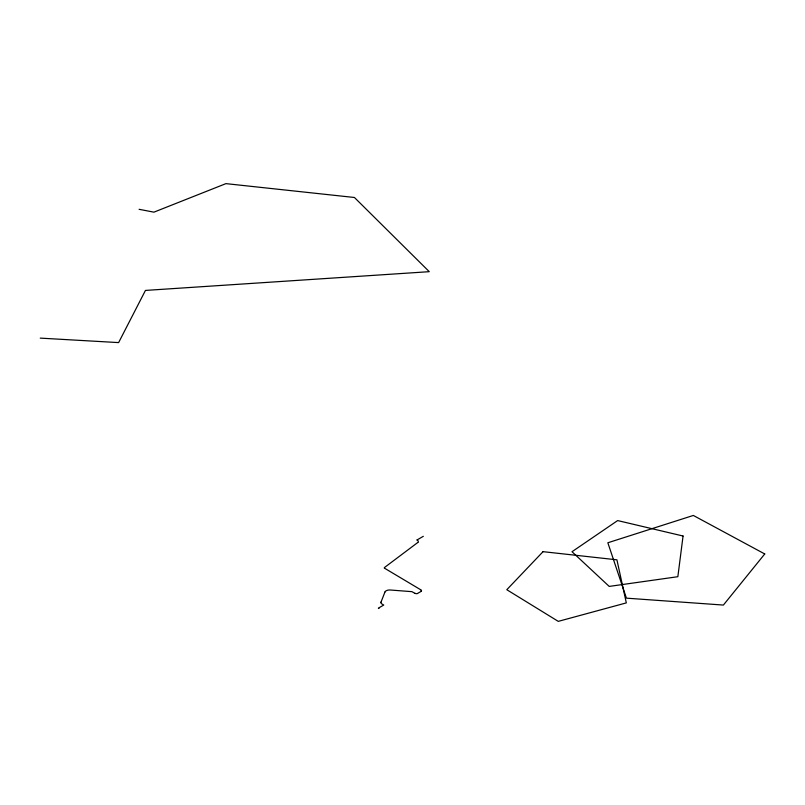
<?xml version="1.0" encoding="UTF-8"?>
<svg xmlns="http://www.w3.org/2000/svg" width="805" height="805" viewBox="0 0 805 805"><rect width="100%" height="100%" fill="white"/><g stroke="black" fill="none" stroke-linecap="round" stroke-linejoin="round"><path stroke-width="1.21" d="M380.986 602.18L384.901 592.168M384.388 567.595L417.745 542.52M417.101 539.913L423.319 536.321M417.543 593.446L421.065 591.413M40.25 338.12L118.617 342.598L145.453 290.424L429.276 271.677L354.431 197.487L225.933 183.631L153.926 212.158L139.094 209.31M414.827 593.285L411.949 591.665L390.536 590.025A4.961 2.868 0 0 0 384.79 592.148M378.934 608.52L378.34 608.178L383.754 605.038L382.063 604.052A3.643 2.103 0 0 1 380.926 602.18M420.794 589.823L384.257 568.038M416.98 540.004A3.331 1.922 0 0 1 417.825 542.54M420.673 589.924A1.821 1.047 0 0 1 421.458 591.031M417.513 593.516A1.801 1.036 0 0 1 415.008 593.225M683.063 536.019L677.85 576.702L609.204 586.412L572.003 551.727L617.646 520.573L683.063 536.019M764.75 553.961L723.393 605.068L626.421 598.155L607.845 542.771L693.336 515.452L764.75 553.961M543.043 551.667L506.798 589.713L558.268 621.369L626.32 602.895L616.912 559.817L543.043 551.667"/></g></svg>
